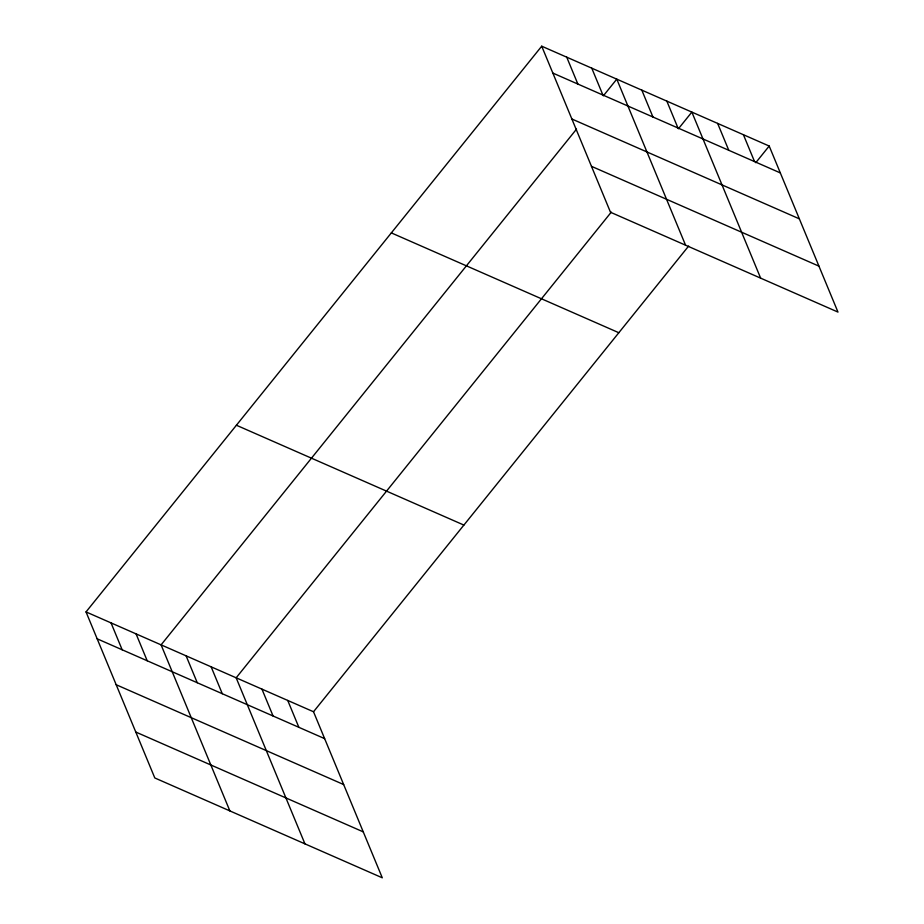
<?xml version="1.0" encoding="UTF-8"?>
<svg xmlns="http://www.w3.org/2000/svg" width="924" height="924" viewBox="0 0 924 924"><rect width="100%" height="100%" fill="white"/><g stroke="black" fill="none" stroke-linecap="round" stroke-linejoin="round"><path stroke-width="1.39" d="M86.024 611.919L313.513 711.757L382.282 877.8L154.805 777.962L86.024 611.919L541.718 46.2L769.195 146.038L837.976 312.081L610.487 212.243L541.718 46.2M576.507 129.152L161.088 644.871L229.868 810.914M603.36 95.819L616.782 79.141L685.562 245.183M611.295 212.104L236.163 677.812L304.943 843.855M678.424 128.759L691.857 112.093L760.637 278.136M313.513 711.757L688.646 246.05M755.774 162.705L769.195 146.038M552.852 73.077L780.33 172.915M571.875 119L799.352 218.838M591.464 166.32L818.953 266.147M391.337 232.894L618.826 332.721M236.405 425.236L463.883 525.075M97.159 638.807L324.647 738.634M116.181 684.73L343.67 784.557M135.782 732.039L363.271 831.877M743.416 134.719L754.55 161.596M717.636 123.4L728.77 150.289M666.828 101.109L677.962 127.986M641.81 90.125L652.945 117.013M591.764 68.168L602.898 95.045M566.735 57.184L577.87 84.061M287.734 700.45L298.868 727.327M261.942 689.131L273.077 716.008M211.146 666.828L222.28 693.716M186.117 655.855L197.251 682.732M136.071 633.887L147.205 660.764M111.042 622.903L122.176 649.791"/></g></svg>
